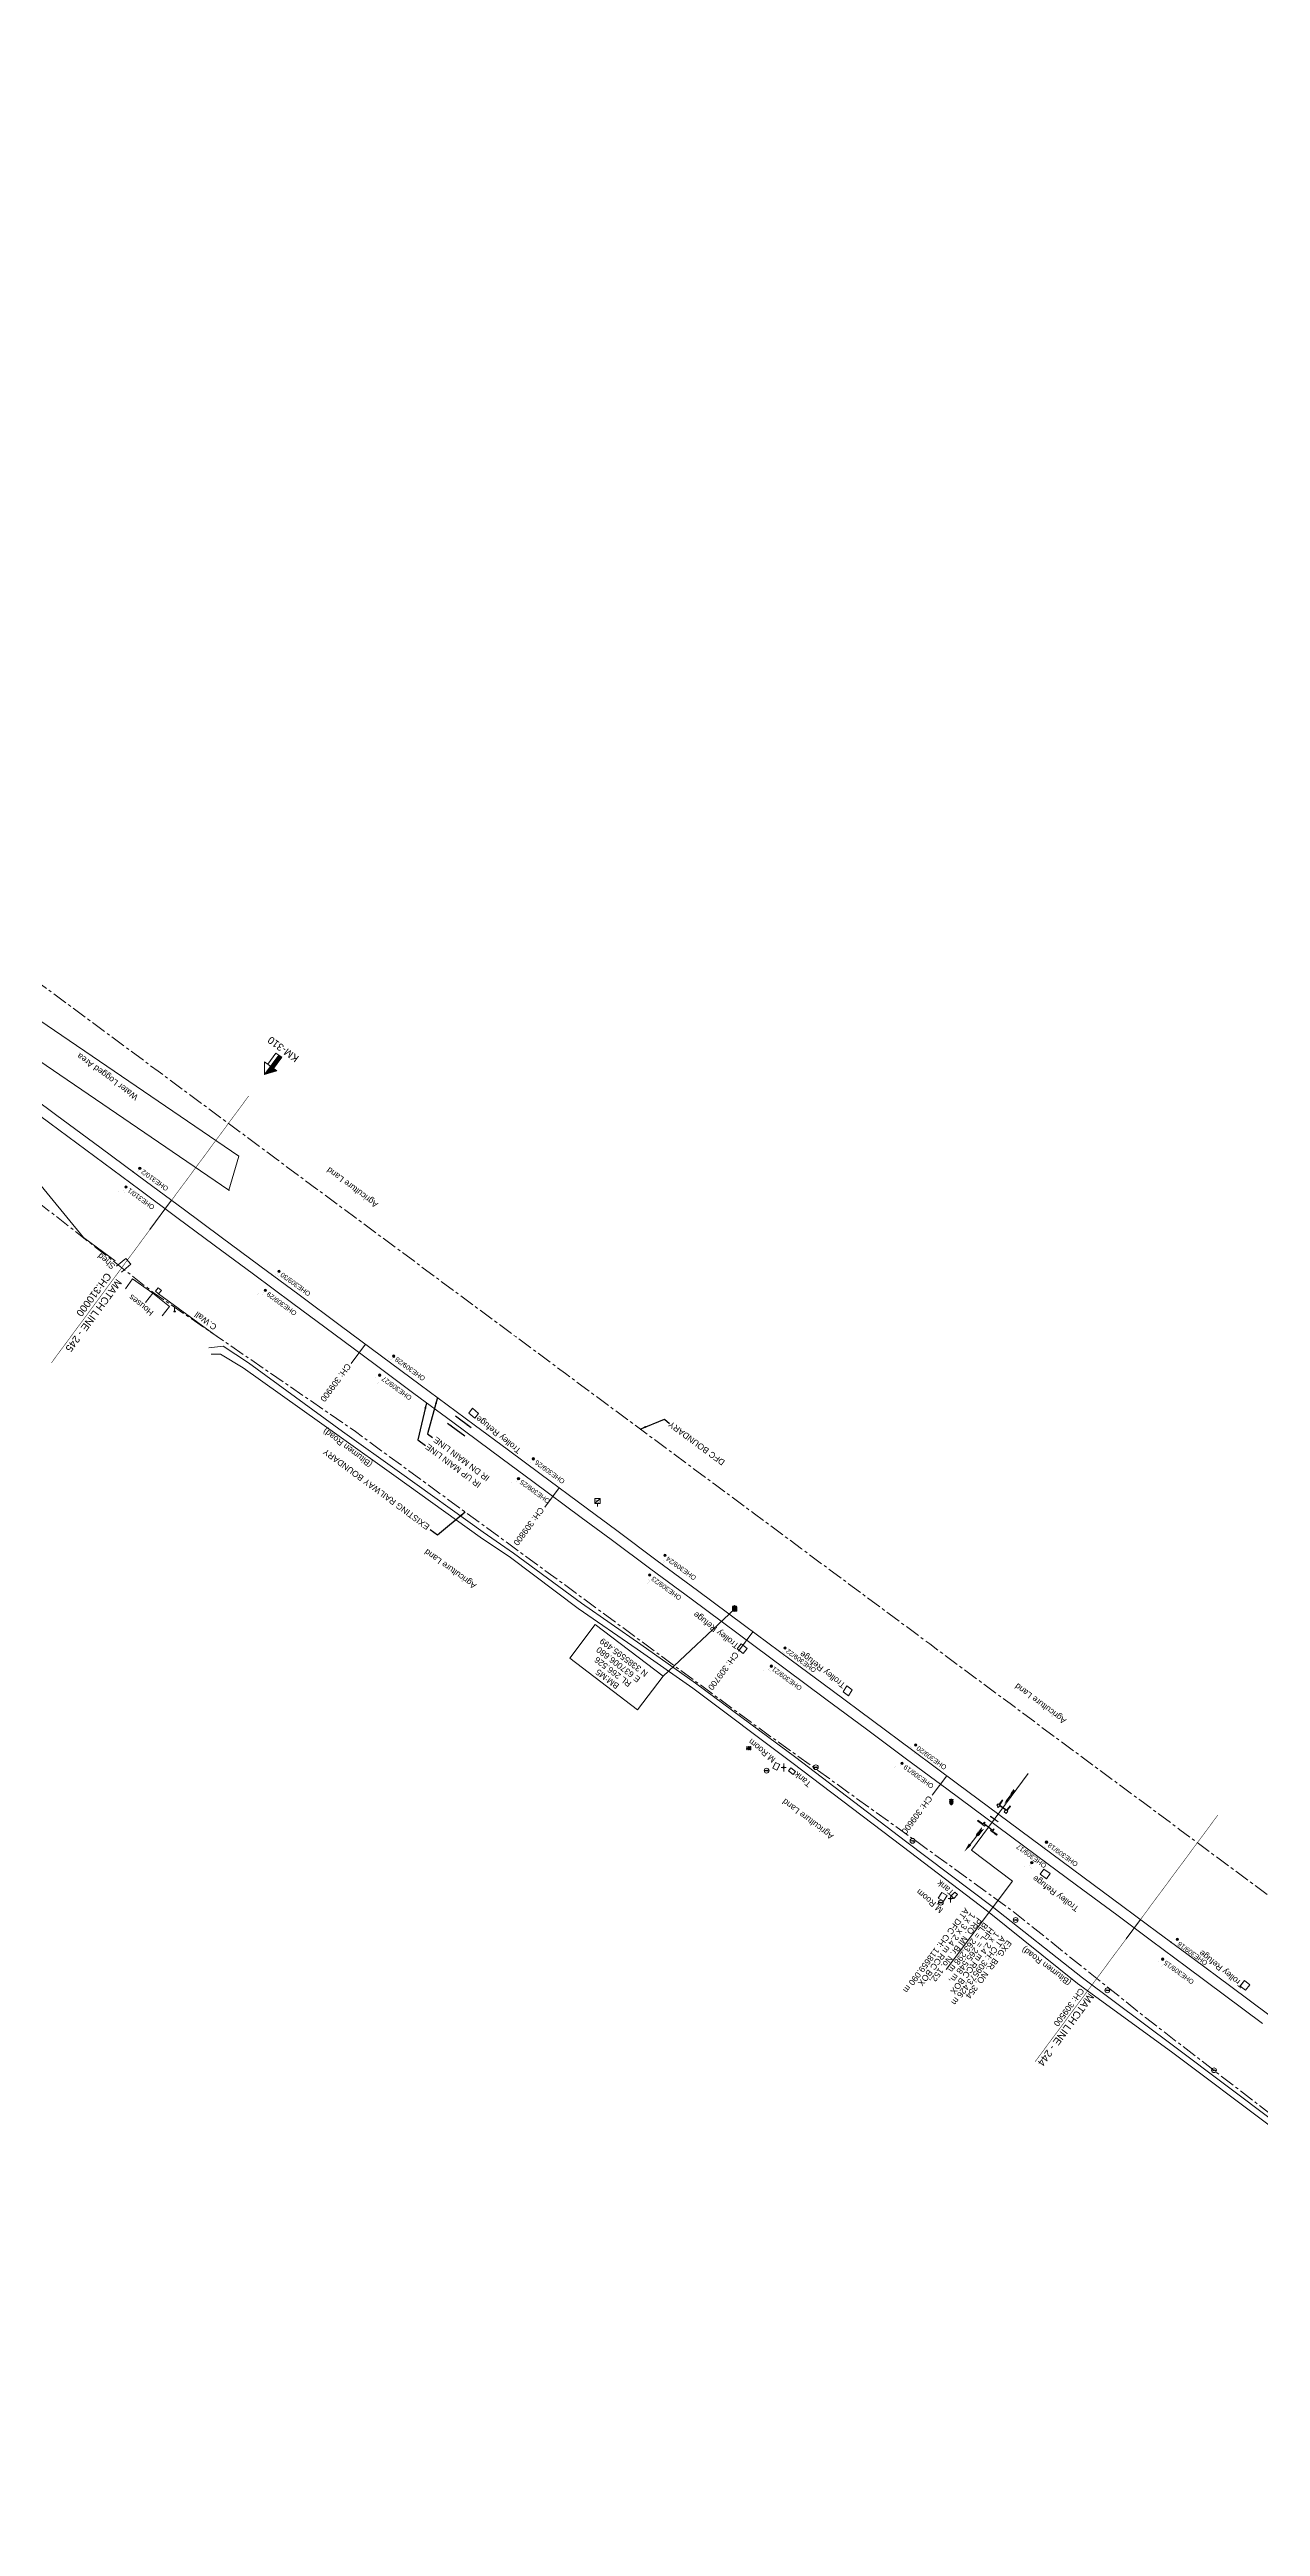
# Model space of a CAD drawing. Header units: metres. Extents: x 628572 to 650094, y 3375792 to 3391117.
# Drawn here: x 636723 to 637224, y 3385215 to 3386242 of the extents above; entities that cross this region are included whole.
import ezdxf
from ezdxf.enums import TextEntityAlignment as Align

# ---------------------------------------------------------------- set-up
doc = ezdxf.new("R2010")
doc.units = ezdxf.units.M
doc.header["$MEASUREMENT"] = 0
doc.linetypes.add('CENTER', pattern=[2, 1.25, -0.25, 0.25, -0.25])
doc.linetypes.add('PHANTOM2', pattern=[1.25, 0.625, -0.125, 0.125, -0.125, 0.125, -0.125])
for name, color, linetype, lineweight in [('Bench_Mark', 7, 'Continuous', 0), ('Bore', 8, 'Continuous', 0), ('BRIDGE DETAILS PLAN', 7, 'Continuous', 0), ('Compound Wall', 251, 'Continuous', 0), ('CULVERT', 7, 'Continuous', 0), ('DFCC BOUNDARY', 6, 'CENTER', 0), ('Electric Pole', 251, 'Continuous', 0), ('Existing Chainage', 7, 'Continuous', 0), ('Existing IR Track', 143, 'Continuous', 0), ('Existing Railway Boundary', 7, 'CENTER', 0), ('flow direction', 7, 'Continuous', 0), ('KM STONE', 7, 'Continuous', 0), ('Lamp_Post', 7, 'Continuous', 0), ('MATCH LINE', 7, 'Continuous', 0), ('OHE MAST', 8, 'Continuous', 0), ('Residential Building Pucca', 251, 'Continuous', 0), ('Retaining Wall', 251, 'Continuous', 0), ('River Text', 5, 'Continuous', 0), ('Shed', 251, 'Continuous', 0), ('Side Details', 251, 'Continuous', 0), ('Sign Board', 251, 'Continuous', 0), ('Subroad Edge', 34, 'Continuous', 0), ('Tank', 7, 'Continuous', 0), ('Text', 251, 'Continuous', 0), ('TOPOSTYLEREMARK', 251, 'Continuous', 0), ('Transformer', 251, 'Continuous', 0), ('Trolley Stand', 251, 'Continuous', 0), ('Water Logged Area', 5, 'Continuous', 0), ('Wing Wall', 7, 'Continuous', 0), ('WL', 7, 'Continuous', 0)]:
    doc.layers.add(name, color=color, linetype=linetype, lineweight=lineweight)
doc.styles.add('CUT-FILL', font='cut-fill.shx', dxfattribs={"height": 2})
doc.styles.get("Standard").update_dxf_attribs({"font": 'arial.ttf'})
doc.styles.add('Style-Arial', font='arial.ttf')
doc.styles.add('Text', font='arial.ttf', dxfattribs={"height": 2})
doc.dimstyles.new('ISO-25', dxfattribs={"dimtxt": 2.5, "dimasz": 2.5, "dimexe": 1.25, "dimexo": 0.625, "dimtad": 1, "dimtxsty": 'Standard', "dimcen": 2.5, "dimadec": 0, "dimazin": 0, "dimtfac": 1, "dimtmove": 0, "dimatfit": 3, "dimfxl": 1, "dimarcsym": 0})

# ---------------------------------------------------------------- blocks, each defined once
blk = doc.blocks.new('BORE')
at = {"ltscale": 0.5}
for q in [(-1, 0), (0, 1.6), (1, 0), (0, -1.6)]:
    blk.add_line((0, 0), q, dxfattribs=at)
blk.add_circle((0, 0), 0.328, dxfattribs=at)
blk = doc.blocks.new('EP')
blk.add_hatch(color=8).paths.add_polyline_path([(0.3, -0.2), (0.3, 0), (-0.3, -0.2), (-0.3, 0.1), (-0.9, 0), (-0.2, 0.2), (-0.2, -0.1), (0.4, 0.2), (0.4, -0.1), (0.9, 0)])
at = {"color": 8}
for p, q in [((-0.9, 0), (-0.2, 0.2)), ((-0.3, 0.1), (-0.9, 0)), ((-0.3, -0.2), (-0.3, 0.1)), ((0.3, 0), (-0.3, -0.2)), ((-0.2, -0.1), (0.4, 0.2)), ((-0.2, 0.2), (-0.2, -0.1)), ((0.3, -0.2), (0.3, 0)), ((0.4, 0.2), (0.4, -0.1)), ((0.9, 0), (0.3, -0.2)), ((0.4, -0.1), (0.9, 0))]:
    blk.add_line(p, q, dxfattribs=at)
blk.add_circle((0, 0), 1, dxfattribs=at)
blk = doc.blocks.new('LP')
at = {"flags": 128}
for points in [[(0, 0), (0, 1.5)], [(0.3, 1.3), (0.4, 1.3)]]:
    blk.add_lwpolyline(points, dxfattribs=at)
for centre, radius, start, end in [((0.1, 1), 0.519, 57.6425, 97.3165), ((0.3, 1.3), 0.094, 11.7012, 168.0476)]:
    blk.add_arc(centre, radius, start, end)
at = {"extrusion": (0, 0, -1)}
blk.add_ellipse((0, 0), major_axis=(0.308, 0), ratio=0.400495, dxfattribs=at)
blk.add_ellipse((0.3, 1.4), major_axis=(0.0017, 0.0438), ratio=0.461056, start_param=1.74022, end_param=4.575836)
blk = doc.blocks.new('SIG')
for color, points in [(1, [(-0.2, 0.4, 0.180295), (0, 0.3, -0.00255), (0, 0.3, -0.00255), (0, 0.3, 0.180295), (0.2, 0.4, -0.002654), (0.2, 0.4, 0.184495), (0.3, 0.7, 1.000001), (-0.3, 0.7, 0.184495), (-0.2, 0.4, -0.002654)]), (2, [(0.2, -0.2, -0.002654), (0.2, -0.2, 0.184495), (0.3, 0, 1.000001), (-0.3, 0, 0.184495), (-0.2, -0.2, -0.002654), (-0.2, -0.2, 0.180295), (0, -0.3, -0.00255), (0, -0.3, -0.00255), (0, -0.3, 0.180295)]), (3, [(0.2, -0.9, -0.002654), (0.2, -0.9, 0.184495), (0.3, -0.6, 1.000001), (-0.3, -0.6, 0.184495), (-0.2, -0.9, -0.002654), (-0.2, -0.9, 0.395599)])]:
    blk.add_hatch(color=color).paths.add_polyline_path(points)
for p, q in [((-0.3, 1), (-0.3, -0.9)), ((0.3, -0.9), (0.3, 1))]:
    blk.add_line(p, q)
at = {"flags": 128}
for points in [[(-0.3, 1), (-0.8, 1, 0.198758), (-0.4, 0.4, 0.003814), (-0.3, 0.4)], [(-0.3, 0.3), (-0.8, 0.3, 0.198758), (-0.4, -0.2, 0.003727), (-0.3, -0.3)], [(0.3, 1), (0.8, 1, -0.198758), (0.4, 0.4, -0.003814), (0.3, 0.4)], [(0.3, 0.3), (0.8, 0.3, -0.198758), (0.4, -0.2, -0.003727), (0.3, -0.3)], [(-0.3, -0.3), (-0.8, -0.3, 0.198758), (-0.4, -0.9, 0.003639), (-0.3, -0.9)], [(0.3, -0.3), (0.8, -0.3, -0.198758), (0.4, -0.9, -0.003639), (0.3, -0.9)]]:
    blk.add_lwpolyline(points, format="xyb", dxfattribs=at)
for centre, radius, start, end in [((0, 0.9), 0.324, 12.4049, 167.5951), ((0, 0.8), 0.357, 27.7578, 152.2422), ((0, -0.9), 0.324, 181.4572, 358.5428)]:
    blk.add_arc(centre, radius, start, end)
blk = doc.blocks.new('TRF')
blk.add_hatch(color=256).paths.add_polyline_path([(-0.2, -0.4), (0, 0), (-1, -0.3), (0.4, 0.4), (0.2, 0), (1, 0.1)])
for p, q in [((-0.7, 0.7), (-0.7, -0.7)), ((-0.5, 0.7), (-0.7, 0.7)), ((-0.5, -0.7), (-0.5, 0.7)), ((0, 0.7), (0, -0.7)), ((0.2, 0.7), (0, 0.7)), ((0.2, -0.7), (0.2, 0.7)), ((0.7, 0.7), (0.7, -0.7)), ((0.9, 0.7), (0.7, 0.7)), ((0.9, -0.7), (0.9, 0.7)), ((-0.7, -0.7), (-0.5, -0.7)), ((0, -0.7), (0.2, -0.7)), ((0.7, -0.7), (0.9, -0.7))]:
    blk.add_line(p, q)
at = {"flags": 128}
blk.add_lwpolyline([(0.2, 0), (0.4, 0.4), (-1, -0.3), (0, 0), (-0.2, -0.4), (1, 0.1), (0.2, 0)], close=True, dxfattribs=at)
blk = doc.blocks.new('WL')
at = {"layer": 'WL'}
for p, q in [((1.1, 3.4), (-1.1, 3.4)), ((-1.1, 3.4), (-1.1, 1.3)), ((-1.1, 1.3), (1.1, 1.3)), ((0, 1.3), (0, 0)), ((1.1, 1.3), (1.1, 3.4))]:
    blk.add_line(p, q, dxfattribs=at)
at = {"layer": 'WL', "flags": 128}
blk.add_lwpolyline([(-1.1, 1.3), (1.1, 3.4)], dxfattribs=at)
at = {"layer": 'WL', "char_height": 0.739, "attachment_point": 7, "rotation": 180, "line_spacing_factor": 0.6, "style": 'CUT-FILL'}
for s, insert in [('W', (0, 2.9)), ('L', (0.5, 1.9))]:
    blk.add_mtext(s, dxfattribs=dict(at, insert=insert))
blk = doc.blocks.new('River A')
at = {"layer": 'River Text'}
for p, q in [((0, 0), (-3.6, 7.5, -1499.5)), ((0.1, 6), (-3.5, 13.6, -1499.5)), ((0.1, 3.3), (-3.5, 10.8, -1499.5)), ((0.2, 9.9), (-3.4, 17.4, -1499.5)), ((0.3, 12.9), (-3.3, 20.5, -1499.5)), ((0.4, 16.4), (-3.2, 24, -1499.5)), ((0.5, 20.3), (-3.1, 27.8, -1499.5)), ((0.5, 22.3), (0, 0)), ((0, 0), (4, 7.4, -1499.5)), ((0.1, 6), (4.1, 13.4, -1499.5)), ((0.1, 3.3), (4.1, 10.7, -1499.5)), ((0.2, 9.9), (4.2, 17.2, -1499.5)), ((0.3, 12.9), (4.3, 20.3, -1499.5)), ((0.4, 16.4), (4.4, 23.8, -1499.5)), ((0.5, 20.3), (4.5, 27.7, -1499.5))]:
    blk.add_line(p, q, dxfattribs=at)
at = {"layer": 'River Text', "flags": 128}
blk.add_lwpolyline([(-0.7, -27.7), (0.5, 22.3)], dxfattribs=at)
at = {"layer": 'River Text', "extrusion": (0, 0, -1)}
blk.add_solid([(-3.5, -27.8), (1.3, -52.7), (4.8, -27.6)], dxfattribs=at)
blk = doc.blocks.new('BM')
blk.add_hatch(color=256).paths.add_polyline_path([(-0.9, -0.9), (-0.9, 0.9), (0.9, 0.9), (0.9, -0.9)])
for p, q in [((0.9, 0.9), (-0.9, 0.9)), ((-0.9, 0.9), (-0.9, -0.9)), ((0.9, -0.9), (0.9, 0.9)), ((-0.9, -0.9), (0.9, -0.9))]:
    blk.add_line(p, q)
blk = doc.blocks.new('OHE MAST')
h = blk.add_hatch(color=256)
edge = h.paths.add_edge_path()
edge.add_arc((0, 0), 0.514, 0, 360)
at = {"const_width": 0.01, "flags": 128}
for points in [[(1.5, 3.5), (1.5, 2), (-1.5, 2), (-1.5, 3.5)], [(0, 2), (0, 0)]]:
    blk.add_lwpolyline(points, dxfattribs=at)
blk.add_circle((0, 0), 0.514)
blk = doc.blocks.new('KM POST PLAN')
h = blk.add_hatch(color=256)
h.paths.add_polyline_path([(-6.3, -8.5), (0, 0), (0, -8.5), (-3, -8.5)], flags=16)
h.paths.add_polyline_path([(-3, -20), (-3, -8.5), (0, -8.5), (0, -20)], flags=16)
at = {"flags": 128}
for points in [[(0, 0), (-6.3, -8.5), (6.3, -8.5)], [(0, 0), (0, -20)], [(0, 0), (6.3, -8.5)], [(3, -8.5), (3, -20), (-3, -20), (-3, -8.5)]]:
    blk.add_lwpolyline(points, dxfattribs=at)

msp = doc.modelspace()

# ---------------------------------------------------------------- linework, layer by layer
at = {"layer": 'BRIDGE DETAILS PLAN', "flags": 128}
msp.add_lwpolyline([(637094.3181, 3385446.0906), (637121.8017, 3385482.656), (637104.7087, 3385495.6301), (637128.2653, 3385527.3657)], dxfattribs=at)
at = {"layer": 'Compound Wall', "flags": 128}
for points in [[(636736.8443, 3385749.4072), (636688.2905, 3385808.3536)], [(636736.8443, 3385749.4072), (636749.8965, 3385739.7247)], [(636792.365, 3385708.2322), (636767.9297, 3385726.0698)]]:
    msp.add_lwpolyline(points, dxfattribs=at)
at = {"layer": 'CULVERT', "flags": 128}
for points in [[(637110.1614, 3385506.2936), (637110.2147, 3385506.4045), (637113.305, 3385504.0301), (637113.2494, 3385503.9144), (637110.1614, 3385506.2936)], [(637115.7336, 3385507.2433), (637115.7358, 3385507.3183), (637112.6344, 3385509.6276), (637112.6322, 3385509.5521), (637115.7336, 3385507.2433)], [(637116.5406, 3385513.9888), (637118.8797, 3385512.2462), (637118.957, 3385512.396), (637116.6178, 3385514.1386), (637116.5406, 3385513.9888)]]:
    msp.add_lwpolyline(points, close=True, dxfattribs=at)
at = {"layer": 'DFCC BOUNDARY', "ltscale": 5, "flags": 128}
msp.add_lwpolyline([(638800.4356, 3384308.0183), (638800.0709, 3384308.2903), (638782.9098, 3384321.0311), (638765.4346, 3384334.0645), (638746.7681, 3384347.8893), (638731.6626, 3384359.1392), (638714.8066, 3384371.6463), (638702.9844, 3384380.333), (638686.8607, 3384392.3553), (638671.2432, 3384403.9352), (638654.9377, 3384416.0699), (638633.31, 3384432.0831), (638616.9435, 3384444.2364), (638598.9144, 3384457.6713), (638582.2593, 3384470.0107), (638567.7486, 3384480.8537), (638550.9406, 3384493.3327), (638542.8429, 3384499.3068), (638525.605, 3384512.1591), (638512.7428, 3384521.713), (638504.2228, 3384528.0973), (638522.1163, 3384552.1771), (638518.1846, 3384555.1232), (638514.2321, 3384558.034), (638502.8078, 3384566.537), (638489.0841, 3384576.7696), (638484.2493, 3384580.3202), (638469.0821, 3384591.6224), (638453.673, 3384603.0822), (638442.7887, 3384611.1681), (638436.9671, 3384615.5207), (638433.1239, 3384618.3643), (638422.6768, 3384626.15), (638421.7616, 3384626.841), (638416.9885, 3384630.396), (638413.1012, 3384633.2849), (638408.3574, 3384636.8252), (638390.9872, 3384649.7597), (638375.2051, 3384661.4992), (638359.3145, 3384673.3195), (638342.4009, 3384685.9192), (638325.1097, 3384698.8001), (638312.4131, 3384708.2627), (638299.5727, 3384717.8325), (638283.421, 3384729.8812), (638267.2814, 3384741.9209), (638251.6382, 3384753.5751), (638235.9993, 3384765.2261), (638224.0076, 3384774.1592), (638212.0144, 3384783.0934), (638207.7475, 3384786.2668), (638203.5953, 3384789.3812), (638201.3188, 3384791.0703), (638183.4175, 3384766.9966), (638170.7093, 3384776.4258), (638155.9545, 3384787.3756), (638141.3247, 3384798.3001), (638126.6118, 3384809.2868), (638111.8422, 3384820.247), (638097.0315, 3384831.2376), (638082.1528, 3384842.145), (638067.464, 3384852.9132), (638051.7008, 3384864.6071), (638035.8973, 3384876.3309), (638021.4774, 3384887.0878), (638006.9332, 3384897.9374), (637991.016, 3384909.7218), (637975.1911, 3384921.438), (637959.0599, 3384933.4393), (637942.934, 3384945.4368), (637927.2777, 3384957.0663), (637896.6047, 3384979.8664), (637881.4445, 3384991.1435), (637866.0852, 3385002.5538), (637850.6639, 3385014.01), (637835.2895, 3385025.4333), (637819.8923, 3385036.8737), (637804.6903, 3385048.163), (637789.5352, 3385059.4175), (637773.3954, 3385071.4282), (637757.1659, 3385083.5056), (637741.3046, 3385095.2664), (637725.4311, 3385107.0364), (637708.0351, 3385119.9738), (637693.5501, 3385130.7463), (637676.8901, 3385143.1092), (637663.2517, 3385153.2332), (637647.9996, 3385164.5636), (637617.174, 3385187.4675), (637616.877, 3385187.6879), (637600.9579, 3385199.5024), (637585.8584, 3385210.7298), (637570.6517, 3385222.0369), (637537.9694, 3385246.2774), (637522.2745, 3385257.9344), (637506.6669, 3385269.5267), (637479.5547, 3385289.98), (637466.4628, 3385299.5728), (637446.4408, 3385314.3812), (637438.6568, 3385320.3072), (637421.6722, 3385332.9187), (637405.0042, 3385345.2944), (637391.3085, 3385355.4492), (637377.8187, 3385365.4512), (637362.1473, 3385377.0924), (637346.5681, 3385388.6652), (637330.1083, 3385400.8842), (637313.6382, 3385413.1108), (637298.0148, 3385424.704), (637282.3872, 3385436.3004), (637266.9825, 3385447.7133), (637251.5791, 3385459.1253), (637235.8659, 3385470.8031), (637220.0563, 3385482.5526), (637205.6315, 3385493.266), (637191.1464, 3385504.0243), (637174.5115, 3385516.3649), (637157.9133, 3385528.6782), (637120.7262, 3385556.2716), (637104.0968, 3385568.6199), (637087.4257, 3385580.9991), (637070.6661, 3385593.4508), (637053.8324, 3385605.9673), (637034.2942, 3385620.4796), (637014.7653, 3385634.9851), (636998.1564, 3385647.3079), (636981.6015, 3385659.5906), (636969.1935, 3385668.7954), (636949.2535, 3385683.5931), (636936.4575, 3385693.0907), (636916.0981, 3385708.2022), (636899.9485, 3385720.1875), (636883.8755, 3385732.116), (636866.7664, 3385744.807), (636849.7275, 3385757.446), (636833.4569, 3385769.5225), (636817.1829, 3385781.6015), (636801.7437, 3385793.0709), (636786.3029, 3385804.5415), (636767.6725, 3385818.3509), (636749.0781, 3385832.1337), (636730.7948, 3385845.6945), (636712.5357, 3385859.2373), (636690.971, 3385875.2246), (636669.5582, 3385891.0993), (636647.3051, 3385907.5924), (636636.2611, 3385915.7926), (636652.5971, 3385937.795)], dxfattribs=at)
at = {"layer": 'Existing Chainage', "color": 7, "linetype": 'Continuous', "lineweight": 13, "flags": 128}
for points in [[(636764.3417, 3385752.7877), (636773.2787, 3385764.8347)], [(636847.6573, 3385697.2454), (636853.6108, 3385705.2801)], [(636927.9468, 3385637.6211), (636933.8944, 3385645.6602)], [(637008.2331, 3385578.0335), (637014.1944, 3385586.0624)], [(637088.5, 3385518.4027), (637094.4669, 3385526.4274)], [(637168.8104, 3385458.7921), (637174.7645, 3385466.8263)]]:
    msp.add_lwpolyline(points, dxfattribs=at)
at = {"layer": 'Existing IR Track', "flags": 128}
for points in [[(637227.9889, 3385427.3458), (637212.2498, 3385439.0281), (637196.616, 3385450.6321), (637182.0068, 3385461.459), (637167.4171, 3385472.2715), (637150.9028, 3385484.5375), (637099.0114, 3385523.0483), (637080.4861, 3385536.823), (637063.7677, 3385549.2541), (637047.0487, 3385561.6633), (637030.0537, 3385574.287), (637010.6717, 3385588.678), (636991.1703, 3385603.1576), (636974.5641, 3385615.507), (636957.7891, 3385627.9819), (636945.6034, 3385636.9974), (636925.8783, 3385651.5908), (636912.8436, 3385661.2758), (636898.6631, 3385671.8122), (636876.3534, 3385688.3922), (636860.3025, 3385700.3217), (636843.1797, 3385713.0092), (636826.1152, 3385725.6534), (636809.8472, 3385737.7141), (636793.8048, 3385749.6074), (636778.1054, 3385761.2541), (636762.9571, 3385772.4917), (636744.0513, 3385786.4816), (636725.1985, 3385800.4324), (636707.1636, 3385813.8301)], [(637225.3597, 3385423.7906), (637209.6202, 3385435.4879), (637193.8106, 3385447.2373), (637179.3965, 3385457.9429), (637164.9114, 3385468.7011), (637148.2962, 3385481.0271), (637131.698, 3385493.3404), (637094.5071, 3385520.9367), (637077.8654, 3385533.294), (637061.1943, 3385545.6733), (637044.4255, 3385558.1319), (637027.5787, 3385570.6581), (637008.058, 3385585.1574), (636988.5291, 3385599.6629), (636971.939, 3385611.9716), (636955.3841, 3385624.2544), (636942.9783, 3385633.4576), (636923.0322, 3385648.2598), (636910.2334, 3385657.7595), (636889.874, 3385672.871), (636873.7265, 3385684.8547), (636857.6535, 3385696.7832), (636840.5529, 3385709.4679), (636823.5139, 3385722.1069), (636807.2329, 3385734.1912), (636790.9589, 3385746.2702), (636775.5051, 3385757.7504), (636760.0829, 3385769.2071), (636741.4712, 3385783.0027), (636722.8768, 3385796.7855), (636704.5828, 3385810.3542)]]:
    msp.add_lwpolyline(points, dxfattribs=at)
at = {"layer": 'Existing Railway Boundary', "ltscale": 5, "flags": 128}
msp.add_lwpolyline([(631983.38, 3389039.032), (631997.7807, 3389029.4226), (631998.0481, 3389028.4172), (632017.689, 3389013.381), (632054.7643, 3388986.9088), (632106.6339, 3388955.856), (632154.9467, 3388925.0992), (632230.8669, 3388875.9972), (632261.2753, 3388857.0709), (632290.5359, 3388840.2738), (632385.6616, 3388776.6365), (632400.5735, 3388766.5357), (632397.5375, 3388762.1235), (632395.5364, 3388759.1088), (632389.2973, 3388750.367), (632386.7075, 3388746.9674), (632380.0799, 3388739.4039), (632361.8258, 3388715.063), (632365.1364, 3388712.5802), (632373.8273, 3388706.8724), (632388.4278, 3388697.2834), (632403.5607, 3388687.3436), (632418.7904, 3388677.3402), (632434.5002, 3388667.0345), (632450.2517, 3388656.7014), (632466.7864, 3388645.8571), (632483.3195, 3388635.0137), (632501.7611, 3388622.9148), (632520.2525, 3388610.7831), (632536.8197, 3388599.9238), (632553.3588, 3388589.0829), (632565.8495, 3388580.885), (632578.4671, 3388572.604), (632596.9196, 3388560.5289), (632615.4939, 3388548.3741), (632635.6038, 3388535.295), (632652.8405, 3388523.9973), (632669.9946, 3388512.743), (632686.4084, 3388501.9869), (632696.8068, 3388495.1588), (632732.8678, 3388550.0585), (632815.552, 3388494.313), (632865.8266, 3388462.6693), (632954.7858, 3388408.1832), (633025.1519, 3388369.9037), (633056.7277, 3388353.8904), (633065.1399, 3388349.0145), (633088.5914, 3388328.9973), (633152.5885, 3388273.22), (633202.5468, 3388242.3953), (633264.4413, 3388204.6969), (633318.529, 3388171.7998), (633353.1394, 3388148.7029), (633406.9301, 3388112.3266), (633420.502, 3388103.4378), (633436.8123, 3388092.7008), (633466.2362, 3388073.356), (633479.8402, 3388064.4269), (633497.3225, 3388052.9837), (633514.7073, 3388041.6043), (633531.7969, 3388030.3277), (633546.129, 3388020.9518), (633562.4852, 3388010.2117), (633576.5949, 3388000.9466), (633594.4174, 3387989.2137), (633606.8568, 3387981.0241), (633607.7091, 3387982.3188), (633610.8424, 3387980.256), (633626.8506, 3387969.7582), (633642.9494, 3387959.201), (633660.1619, 3387947.8844), (633677.4438, 3387936.5221), (633693.0899, 3387926.2037), (633708.7685, 3387915.8637), (633726.0343, 3387904.4973), (633743.3468, 3387893.1002), (633758.2779, 3387883.3197), (633773.1647, 3387873.5681), (633789.2894, 3387862.9617), (633805.4356, 3387852.3412), (633820.4764, 3387842.4668), (633835.4704, 3387832.6232), (633852.0416, 3387821.7432), (633886.4734, 3387799.1411), (633904.4207, 3387787.3621), (633919.3393, 3387777.5707), (633934.3023, 3387767.7502), (633949.6629, 3387757.6969), (633964.9235, 3387747.7091), (633980.0551, 3387737.7098), (633995.2041, 3387727.6988), (634012.3387, 3387716.4289), (634029.3333, 3387705.2512), (634045.5362, 3387694.5849), (634061.6293, 3387683.9862), (634078.9907, 3387672.5929), (634096.3149, 3387661.224), (634113.1506, 3387650.1721), (634130.0059, 3387639.1072), (634145.8823, 3387628.6414), (634161.8963, 3387618.085), (634177.8703, 3387607.6107), (634193.7633, 3387597.1895), (634209.9993, 3387586.506), (634226.097, 3387575.9134), (634243.1652, 3387564.6955), (634260.1615, 3387553.5249), (634275.6177, 3387543.3646), (634291.1318, 3387533.1662), (634296.8083, 3387529.4449), (634291.9143, 3387522.0113), (634301.9583, 3387515.4268), (634317.7028, 3387505.1053), (634344.1271, 3387487.7818), (634370.6963, 3387470.3636), (634386.1901, 3387460.3813), (634401.9429, 3387450.229), (634426.4972, 3387434.0857), (634451.3792, 3387417.727), (634475.9114, 3387401.5928), (634500.3759, 3387385.5031), (634523.6732, 3387370.1555), (634547.0997, 3387354.7227), (634564.8006, 3387343.068), (634582.571, 3387331.3674), (634601.3879, 3387318.9723), (634620.2858, 3387306.5238), (634639.3106, 3387294.0156), (634658.1243, 3387281.6461), (634679.4814, 3387267.2836), (634702.026, 3387254.0413), (634712.9167, 3387246.4104), (634726.0042, 3387238.4627), (634737.8854, 3387230.0656), (634750.9438, 3387221.7267), (634764.9008, 3387212.4131), (634775.612, 3387204.6159), (634789.3703, 3387195.959), (634801.4607, 3387188.869), (634814.7172, 3387180.8194), (634815.4987, 3387180.2694), (634827.9598, 3387171.3498), (634840.5994, 3387164.128), (634854.2176, 3387155.5292), (634871.8787, 3387143.9515), (634877.6173, 3387139.7695), (634887.5373, 3387132.4757), (634902.4262, 3387121.5277), (634921.3448, 3387107.4791), (634940.6674, 3387093.1306), (634962.2421, 3387077.0753), (634984.1126, 3387060.8), (635000.5185, 3387048.6195), (635017.0238, 3387036.3652), (635035.7455, 3387022.426), (635054.4369, 3387008.5092), (635082.1937, 3386987.9155), (635109.8573, 3386967.3911), (635134.2436, 3386949.2611), (635158.5309, 3386931.2047), (635180.7563, 3386914.7058), (635202.7867, 3386898.3516), (635206.1213, 3386895.8016), (635211.1242, 3386892.0437), (635230.1367, 3386877.9281), (635249.207, 3386863.7701), (635270.9723, 3386847.61), (635292.819, 3386831.3895), (635313.1117, 3386816.3456), (635333.3618, 3386801.3334), (635352.372, 3386787.2182), (635371.5331, 3386772.9909), (635390.4616, 3386758.9197), (635409.8226, 3386744.527), (635427.2062, 3386731.6093), (635445.0434, 3386718.3546), (635461.6171, 3386706.0794), (635478.4695, 3386693.5976), (635493.4196, 3386682.4884), (635508.6023, 3386671.2062), (635518.0063, 3386664.2196), (635527.5618, 3386657.1206), (635543.461, 3386645.2907), (635559.7145, 3386633.1978), (635591.676, 3386610.2688), (635606.0755, 3386599.5015), (635620.6466, 3386588.6057), (635636.5434, 3386576.7606), (635652.3995, 3386564.9458), (635668.2493, 3386553.1365), (635683.9787, 3386541.4169), (635700.2614, 3386528.9886), (635716.7419, 3386516.4094), (635732.9183, 3386504.3569), (635749.0007, 3386492.3748), (635764.9276, 3386480.5277), (635780.91, 3386468.6394), (635796.8963, 3386456.7694), (635812.8908, 3386444.8934), (635829.3631, 3386432.6938), (635845.7912, 3386420.527), (635861.6814, 3386408.7334), (635877.6317, 3386396.8953), (635893.2055, 3386385.3425), (635908.8769, 3386373.7174), (635925.058, 3386361.6972), (635941.2668, 3386349.6564), (635956.6865, 3386338.1889), (635972.0823, 3386326.7391), (635987.7899, 3386315.0493), (636003.5308, 3386303.3347), (636019.0977, 3386291.765), (636034.6476, 3386280.2079), (636050.7681, 3386268.2256), (636066.8961, 3386256.2378), (636083.1084, 3386244.1987), (636099.3561, 3386232.1333), (636114.134, 3386221.1471), (636147.8198, 3386196.1265), (636166.7058, 3386182.1085), (636182.4635, 3386170.4111), (636198.2037, 3386158.7268), (636214.3364, 3386146.7471), (636230.3919, 3386134.8247), (636230.9614, 3386134.4025), (636228.154, 3386130.995), (636300.9317, 3386076.4069), (636382.1931, 3386014.4435), (636463.0816, 3385952.0584), (636544.2755, 3385889.3268), (636568.8921, 3385871.1182), (636613.4471, 3385839.7025), (636628.0709, 3385853.6506), (636650.5128, 3385835.4717), (636693.9069, 3385800.1065), (636686.7095, 3385790.4003), (636696.0629, 3385782.3378), (636710.473, 3385769.9165), (636766.0138, 3385726.4206), (636849.4668, 3385668.9836), (636931.64, 3385608.8479), (637013.8419, 3385548.1951), (637096.6082, 3385488.6336), (637121.9489, 3385470.2058), (637176.9181, 3385426.1737), (637258.1753, 3385363.4078), (637340.1494, 3385301.7514), (637422.2947, 3385241.0852), (637447.0788, 3385223.2045), (637528.2227, 3385160.8768), (637610.9552, 3385100.7612), (637694.8717, 3385041.953), (637753.3499, 3385002.2846), (637771.5944, 3384989.982), (637771.5944, 3384979.4924), (637852.0915, 3384922.0343), (637935.0162, 3384862.0714), (637993.4351, 3384821.4573), (638019.0158, 3384803.2052), (638102.4107, 3384745.0584), (638178.9785, 3384688.3398), (638237.6603, 3384636.8079), (638344.701, 3384557.2221), (638427.4112, 3384496.8586), (638508.4228, 3384435.5926), (638565.3238, 3384391.9743), (638589.782, 3384373.2765), (638631.8324, 3384337.8543), (638619.2503, 3384320.7689), (638700.6253, 3384258.2275), (638758.2306, 3384210.1286), (638748.4263, 3384194.4881), (638832.9819, 3384135.241), (638898.2751, 3384089.8354), (638910.685, 3384104.7359), (638994.0238, 3384045.8483), (639077.2216, 3383986.384), (639102.1383, 3383968.0886), (639159.8745, 3383926.5901), (639184.8741, 3383908.5552), (639242.6613, 3383867.4991), (639268.1519, 3383849.1332), (639327.9549, 3383811.5106), (639354.2186, 3383795.0507), (639414.5653, 3383756.9689), (639440.0428, 3383739.3736), (639498.3493, 3383699.1058), (639523.8465, 3383681.6785), (639574.9736, 3383646.7331), (639583.1624, 3383652.0276), (639689.1575, 3383571.5368), (639770.3529, 3383510.1038), (639826.8338, 3383467.0843), (639851.6063, 3383448.3401), (639907.8381, 3383405.1303), (639928.7552, 3383389.2727), (639932.4136, 3383385.8226), (639987.4639, 3383341.8457), (640012.7135, 3383323.0928), (640093.1273, 3383262.0565), (640171.8725, 3383196.1592), (640228.3322, 3383153.381), (640311.5957, 3383095.2106), (640394.8641, 3383036.2274), (640477.4145, 3382977.0386), (640559.1827, 3382915.4685), (640665.4567, 3382835.3045), (640720.6935, 3382789.5682), (640744.1896, 3382769.9043), (640801.5333, 3382727.7921), (640884.497, 3382668.355), (640967.4181, 3382609.4811), (641049.3321, 3382547.9775), (641130.842, 3382487.0083), (641212.6929, 3382426.3203), (641295.2397, 3382366.2732), (641377.1032, 3382305.6407), (641458.6913, 3382244.4694), (641539.788, 3382182.3426), (641622.1383, 3382122.0097), (641702.364, 3382062.6427), (641784.5528, 3382001.6936), (641867.0132, 3381941.5198), (641973.939, 3381862.1361), (642047.1447, 3381806.5386), (642111.3474, 3381756.247), (642135.5451, 3381737.1522), (642191.6481, 3381692.8805), (642216.3665, 3381674.0919), (642297.8377, 3381612.4104), (642380.4062, 3381552.4772), (642463.3246, 3381492.4122), (642545.7114, 3381431.7783), (642627.5896, 3381371.9523), (642710.042, 3381311.7191), (642794.2249, 3381254.3826), (642875.8129, 3381193.2771), (642956.3456, 3381130.3141), (643036.4583, 3381067.3443), (643117.185, 3381004.8095), (643172.4593, 3380960.8682), (643197.158, 3380942.1115), (643255.3116, 3380901.5691), (643282.0179, 3380885.9855), (643340.0019, 3380844.3971), (643414.9945, 3380785.1482), (643451.8986, 3380756.7808), (643532.8037, 3380694.4612), (643535.2972, 3380692.6635), (643551.2784, 3380680.8194), (643567.3357, 3380668.919), (643583.0638, 3380657.2952), (643598.7082, 3380645.7333), (643614.3081, 3380634.1892), (643630.1523, 3380622.4653), (643650.0814, 3380608.0318), (643669.585, 3380593.9065), (643682.7179, 3380584.1884), (643695.5222, 3380574.7117), (643709.3225, 3380564.4893), (643722.9637, 3380554.3847), (643737.887, 3380543.3483), (643752.8235, 3380532.3022), (643768.2592, 3380520.8389), (643783.7331, 3380509.3472), (643799.7855, 3380497.4973), (643815.9413, 3380485.5714), (643832.7782, 3380473.1288), (643849.7289, 3380460.6021), (643866.059, 3380448.5159), (643882.3496, 3380436.4589), (643898.3816, 3380424.7148), (643914.2305, 3380413.1048), (643929.3278, 3380401.9147), (643944.4267, 3380390.7231), (643959.7518, 3380379.1349), (643975.3902, 3380367.3097), (643987.907, 3380358.1055), (644000.1603, 3380349.0958), (644017.4569, 3380336.3184), (644034.4669, 3380323.7528), (644046.4455, 3380314.9727), (644249.4258, 3380165.3983), (644621.007, 3379887.6965), (644676.9944, 3379845.4482), (644702.8645, 3379825.9912), (644738.6024, 3379799.4801), (644742.2817, 3379796.7418), (644771.2557, 3379773.8192), (644804.6479, 3379750.2058), (644834.554, 3379728.6172), (644848.5372, 3379718.5093), (644863.2911, 3379707.9396), (644878.1999, 3379697.2589), (644893.8111, 3379686.127), (644909.381, 3379675.0245), (644918.4816, 3379668.5863), (644935.1691, 3379656.7791), (644907.7997, 3379620.3367), (644936.8456, 3379598.666), (644961.4527, 3379618.4234), (645145.9779, 3379481.4776), (645154.4712, 3379493.1591), (645276.7247, 3379402.534), (645270.2115, 3379393.7381), (645468.3754, 3379252.8811), (645478.6859, 3379267.1096), (645498.5589, 3379252.3702), (645510.5872, 3379243.9988), (645510.5872, 3379243.9988), (645531.3517, 3379228.922), (645544.8911, 3379218.91), (645549.0311, 3379215.8257)], dxfattribs=at)
at = {"layer": 'MATCH LINE', "linetype": 'PHANTOM2', "ltscale": 15, "const_width": 0.2}
for points in [[(636805.2323, 3385808.0551), (636723.4904, 3385697.4912)], [(637206.7679, 3385510.0099), (637131.0819, 3385407.8836)]]:
    msp.add_lwpolyline(points, dxfattribs=at)
at = {"layer": 'Residential Building Pucca', "flags": 128}
for points in [[(636754.2392, 3385728.1648), (636757.0901, 3385732.271), (636765.5549, 3385726.3941), (636762.4487, 3385722.4774)], [(636762.4487, 3385722.4774), (636765.5549, 3385726.3941), (636772.487, 3385720.8966), (636769.3808, 3385716.9799)]]:
    msp.add_lwpolyline(points, dxfattribs=at)
msp.add_lwpolyline([(636767.9297, 3385726.0698), (636766.6085, 3385727.1695), (636767.7374, 3385728.5787), (636769.0586, 3385727.4789), (636767.9297, 3385726.0698)], close=True, dxfattribs=at)
at = {"layer": 'Retaining Wall', "flags": 128}
for points in [[(637110.1816, 3385505.5668), (637109.3403, 3385506.1608), (637110.1248, 3385507.2345), (637110.4102, 3385507.0159), (637110.3399, 3385506.8961), (637110.006, 3385506.505), (637110.1254, 3385506.2987), (637110.5136, 3385505.9898), (637110.1816, 3385505.5668)], [(637115.8418, 3385513.2037), (637115.4647, 3385513.5376), (637115.6173, 3385513.7942), (637115.1905, 3385514.2042), (637115.7429, 3385514.8186), (637116.5643, 3385514.2587), (637115.8418, 3385513.2037)], [(637119.8303, 3385511.7899), (637119.1548, 3385510.7298), (637118.2887, 3385511.4099), (637118.9643, 3385512.4701), (637119.8303, 3385511.7899)]]:
    msp.add_lwpolyline(points, close=True, dxfattribs=at)
msp.add_lwpolyline([(637113.3449, 3385503.2042), (637112.5864, 3385503.753), (637112.9076, 3385504.0944), (637113.2447, 3385503.9173), (637113.341, 3385504.0401), (637113.5386, 3385503.8896), (637113.9189, 3385504.4385), (637114.1682, 3385504.2009), (637113.3449, 3385503.2042)], dxfattribs=at)
at = {"layer": 'Shed', "flags": 128}
msp.add_lwpolyline([(636750.4927, 3385737.533), (636754.293, 3385740.7805), (636756.392, 3385738.3243), (636752.5917, 3385735.0767)], dxfattribs=at)
for points in [[(637022.3615, 3385529.5638), (637024.1071, 3385528.7715), (637025.2877, 3385531.081), (637023.5392, 3385531.8746), (637022.3615, 3385529.5638)], [(637090.9797, 3385475.645), (637093.1922, 3385474.4646), (637094.6999, 3385476.8463), (637092.4865, 3385478.0271), (637090.9797, 3385475.645)]]:
    msp.add_lwpolyline(points, close=True, dxfattribs=at)
at = {"layer": 'Subroad Edge', "linetype": 'Continuous', "flags": 128}
for points in [[(637329.3115, 3385307.3165), (637296.3737, 3385331.7519), (637291.8126, 3385335.2678), (637267.4553, 3385354.7335), (637266.5356, 3385353.967), (637230.7324, 3385382.7448), (637188.9771, 3385414.0852), (637150.759, 3385442.6672), (637113.3022, 3385472.253), (637077.4046, 3385499.2494), (637031.9638, 3385534.0274), (636990.4098, 3385564.7601), (636967.679, 3385580.7462), (636943.2002, 3385597.91), (636914.9552, 3385618.5936), (636902.4218, 3385627.3421), (636867.7697, 3385652.2413), (636844.1099, 3385669.0264), (636805.1618, 3385697.4845), (636794.6088, 3385704.409), (636788.7574, 3385703.6784)], [(637327.8624, 3385305.1776), (637295.1231, 3385329.8475), (637290.5624, 3385333.4853), (637282.3754, 3385339.5158), (637266.094, 3385352.5034), (637265.964, 3385352.8877), (637229.1808, 3385380.7822), (637187.5872, 3385412.0482), (637148.7346, 3385440.3778), (637111.4476, 3385470.2681), (637076.0286, 3385497.1794), (637030.3577, 3385531.898), (636989.2475, 3385562.7362), (636966.2311, 3385578.8859), (636941.7946, 3385595.7487), (636913.6785, 3385616.8549), (636901.1263, 3385625.2395), (636866.3106, 3385650.2821), (636842.7009, 3385667.119), (636802.8966, 3385695.4051), (636793.5835, 3385701.105), (636789.6654, 3385701.1079)]]:
    msp.add_lwpolyline(points, dxfattribs=at)
at = {"layer": 'Tank', "flags": 128}
for points in [[(637028.8923, 3385528.4674), (637029.9481, 3385529.6705), (637031.8559, 3385528.165), (637030.7997, 3385526.9615), (637028.8923, 3385528.4674)], [(637096.3879, 3385476.5881), (637097.8826, 3385478.1639), (637098.9148, 3385477.1665), (637097.4176, 3385475.588), (637096.3879, 3385476.5881)]]:
    msp.add_lwpolyline(points, close=True, dxfattribs=at)
at = {"layer": 'TOPOSTYLEREMARK'}
msp.add_line((637006.68, 3385595.499), (636977.0005, 3385567.7011), dxfattribs=at)
at = {"layer": 'TOPOSTYLEREMARK', "linetype": 'Continuous', "flags": 128}
msp.add_lwpolyline([(636977.0005, 3385567.7011), (636966.4065, 3385553.7721), (636938.2643, 3385575.1764), (636948.8583, 3385589.1054), (636977.0005, 3385567.7011)], close=True, dxfattribs=at)
at = {"layer": 'Trolley Stand', "flags": 128}
for points in [[(636896.4818, 3385676.6319), (636897.9751, 3385678.6631), (636900.4297, 3385676.533), (636898.9365, 3385674.5018), (636896.4818, 3385676.6319)], [(637011.7398, 3385579.1436), (637010.1314, 3385577.0407), (637007.6582, 3385578.9309), (637009.2667, 3385581.0339), (637011.7398, 3385579.1436)], [(637053.7839, 3385559.5455), (637055.347, 3385562.065), (637053.1525, 3385563.6692), (637051.5893, 3385561.1495), (637053.7839, 3385559.5455)], [(637137.3616, 3385485.8309), (637135.8225, 3385483.7213), (637133.2247, 3385485.5535), (637134.7638, 3385487.6632), (637137.3616, 3385485.8309)], [(637218.2833, 3385437.4857), (637220.0178, 3385439.8297), (637217.8456, 3385441.5199), (637216.111, 3385439.1758), (637218.2833, 3385437.4857)]]:
    msp.add_lwpolyline(points, close=True, dxfattribs=at)
at = {"layer": 'Water Logged Area', "flags": 128}
msp.add_lwpolyline([(636801.102, 3385783.1832), (636797.0618, 3385769.0284), (636665.8947, 3385858.3526), (636669.9351, 3385872.5078), (636801.102, 3385783.1832)], close=True, dxfattribs=at)
at = {"layer": 'Water Logged Area'}
for p in [(636801.102, 3385783.1832), (636797.0618, 3385769.0284)]:
    msp.add_point(p, dxfattribs=at)
at = {"layer": 'Wing Wall', "flags": 128}
for points in [[(637117.4144, 3385516.3391), (637116.2151, 3385514.5585), (637116.4817, 3385514.3968), (637117.7455, 3385516.2733), (637117.4144, 3385516.3391)], [(637107.2228, 3385507.7468), (637109.3154, 3385506.2038), (637109.452, 3385506.4704), (637107.3594, 3385508.0134), (637107.2228, 3385507.7468)], [(637120.966, 3385513.7266), (637119.5372, 3385512.1206), (637119.3377, 3385512.301), (637120.8409, 3385513.9907), (637120.966, 3385513.7266)], [(637115.096, 3385501.8311), (637113.4197, 3385503.1201), (637113.6591, 3385503.2974), (637115.3354, 3385502.0084), (637115.096, 3385501.8311)]]:
    msp.add_lwpolyline(points, close=True, dxfattribs=at)

# ---------------------------------------------------------------- block references
at = {"layer": 'Bench_Mark'}
msp.add_blockref('BM', (637006.68, 3385595.499), dxfattribs=at)
at = {"layer": 'Bore', "linetype": 'Continuous', "xscale": 0.9997814890005895, "yscale": 0.9997814890005895, "zscale": 0.9997814890005895, "rotation": 359.8544028715392}
for p in [(637026.9321, 3385529.8171), (637096.1182, 3385475.495)]:
    msp.add_blockref('BORE', p, dxfattribs=at)
at = {"layer": 'Electric Pole', "linetype": 'Continuous', "xscale": 0.9997814890005895, "yscale": 0.9997814890005895, "zscale": 0.9997814890005895, "rotation": 359.8544028715392}
for p in [(637019.8414, 3385528.5134), (637040.2325, 3385529.9203), (637080.3164, 3385499.425), (637092.0388, 3385473.8207), (637123.0518, 3385466.6174), (637161.0486, 3385437.4841), (637205.2469, 3385404.3759)]:
    msp.add_blockref('EP', p, dxfattribs=at)
at = {"layer": 'KM STONE'}
ref = msp.add_blockref('KM POST PLAN', (636811.8022, 3385816.9416), dxfattribs=dict(at, xscale=0.4999999999999998, yscale=0.4999999999999998, zscale=0.4999999999999998, rotation=143.5234969409069))
ref.add_attrib('KM-POST', 'KM-310', dxfattribs={"layer": '0', "height": 3, "rotation": 143.523497, "style": 'Style-Arial'}).set_placement((636819.5306, 3385827.3949), align=Align.MIDDLE_CENTER)
at = {"layer": 'Lamp_Post', "linetype": 'Continuous', "xscale": 0.9997814889996552, "yscale": 0.9997814889996552, "zscale": 0.9997814889996552, "rotation": 359.870099273837}
msp.add_blockref('LP', (636774.5437, 3385718.7554), dxfattribs=at)
at = {"layer": 'OHE MAST', "color": 2, "rotation": 143.3908318566117}
for p in [(636754.393, 3385770.3419), (636760.1294, 3385778.1202), (636817.8312, 3385735.4436), (636812.1144, 3385727.4983), (636865.3232, 3385700.2865), (636859.5405, 3385692.3683), (636923.1641, 3385657.7055), (636917.0238, 3385649.4682), (636977.7097, 3385617.7425), (636971.3747, 3385609.6176), (637027.4759, 3385579.3569), (637021.796, 3385571.8064), (637081.6511, 3385539.153), (637075.9729, 3385531.5061), (637135.823, 3385498.861), (637129.7657, 3385490.3473), (637190.0511, 3385458.6539), (637183.9775, 3385450.3971)]:
    msp.add_blockref('OHE MAST', p, dxfattribs=at)
at = {"layer": 'River Text'}
for p, xscale, yscale, zscale, rotation in [((637121.012, 3385518.4216), 0.08995404419551516, 0.08995404419551516, 0.08995404419551516, 325.3765499179712), ((637106.7346, 3385501.2015), 0.1499234070063734, 0.1499234070063734, 0.1499234070063734, 323.0462313080645)]:
    msp.add_blockref('River A', p, dxfattribs=dict(at, xscale=xscale, yscale=yscale, zscale=zscale, rotation=rotation))
at = {"layer": 'Sign Board', "linetype": 'Continuous'}
for p, xscale, yscale, zscale, rotation in [((637006.5365, 3385595.6899), 0.9997814889996552, 0.9997814889996552, 0.9997814889996552, 359.870099273837), ((637096.4058, 3385515.5046), 0.9997814890005895, 0.9997814890005895, 0.9997814890005895, 359.8544028715392)]:
    msp.add_blockref('SIG', p, dxfattribs=dict(at, xscale=xscale, yscale=yscale, zscale=zscale, rotation=rotation))
at = {"layer": 'Transformer', "linetype": 'Continuous', "xscale": 0.9997814890005895, "yscale": 0.9997814890005895, "zscale": 0.9997814890005895, "rotation": 359.8544028715392}
msp.add_blockref('TRF', (637012.3587, 3385537.8624), dxfattribs=at)
at = {"layer": 'WL', "linetype": 'Continuous', "xscale": 0.9997814889996552, "yscale": 0.9997814889996552, "zscale": 0.9997814889996552, "rotation": 359.870099273837}
msp.add_blockref('WL', (636949.7846, 3385637.9384), dxfattribs=at)

# ---------------------------------------------------------------- texts
at = {"layer": 'BRIDGE DETAILS PLAN', "color": 10}
for s, p in [('AT DFC CH: 118659.090 m', (637102.0197, 3385471.8888)), ('1 x 3 x 2.4 m RCC BOX', (637104.5644, 3385469.9035)), ('PRO. MI Br. No. 152,', (637107.109, 3385467.9182))]:
    msp.add_text(s, height=2.5, rotation=233, dxfattribs=at).set_placement(p)
at = {"layer": 'BRIDGE DETAILS PLAN'}
for s, p in [('BL = 263.298 m', (637109.8699, 3385465.8872)), ('HFL = 265.548 m,', (637112.2347, 3385463.9684)), ('1 x 2.4 m RCC BOX', (637114.5995, 3385462.0497)), ('AT CH: 309573.426 m', (637117.112, 3385460.2785)), ('EXG. BR. NO. 354', (637119.6246, 3385458.5074))]:
    msp.add_text(s, height=2.5, rotation=233, dxfattribs=at).set_placement(p)
at = {"layer": 'DFCC BOUNDARY', "linetype": 'Continuous', "ltscale": 5}
msp.add_text('DFC BOUNDARY', height=2.5, rotation=143.5, dxfattribs=at).set_placement((636979.6246, 3385672.4), align=Align.MIDDLE_RIGHT)
at = {"layer": 'Existing Chainage', "color": 7, "lineweight": 0, "attachment_point": 4, "line_spacing_factor": 0.6, "style": 'Style-Arial'}
for s, insert, char_height, rotation in [('CH:310000', (636747.3937, 3385734.2629), 3, 233.4302263), ('CH: 309900', (636846.8194, 3385696.7801), 2.5, 233.4627421), ('CH: 309800', (636926.8336, 3385637.223), 2.5, 233.50459), ('CH: 309700', (637007.4953, 3385577.2776), 2.5, 233.4064314), ('CH: 309600', (637087.7398, 3385517.6603), 2.5, 233.3668763), ('CH: 309500', (637150.6841, 3385437.9635), 2.5, 233.4577778)]:
    msp.add_mtext(s, dxfattribs=dict(at, insert=insert, char_height=char_height, rotation=rotation))
at = {"layer": 'Existing IR Track', "color": 7, "lineweight": 0}
for s, p in [('IR UP MAIN LINE', (636878.9038, 3385663.1855)), ('IR DN MAIN LINE', (636882.2503, 3385666.0139))]:
    msp.add_text(s, height=2.5, rotation=143, dxfattribs=at).set_placement(p, align=Align.MIDDLE_RIGHT)
at = {"layer": 'Existing Railway Boundary', "linetype": 'Continuous', "ltscale": 5}
msp.add_text('EXISTING RAILWAY BOUNDARY', height=2.5, rotation=143.5, dxfattribs=at).set_placement((636837.2635, 3385662.0625), align=Align.RIGHT)
at = {"layer": 'MATCH LINE', "linetype": 'Continuous'}
for s, p in [('MATCH LINE - 245', (636750.4923, 3385732.4853)), ('MATCH LINE - 244', (637153.3454, 3385436.573))]:
    msp.add_text(s, height=3, rotation=233.6237118, dxfattribs=at).set_placement(p)
at = {"layer": 'OHE MAST'}
for s, p in [('OHE310/2', (636761.6473, 3385777.7924)), ('OHE310/1', (636755.9436, 3385770.0794)), ('OHE309/30', (636819.3179, 3385735.1222)), ('OHE309/29', (636813.5718, 3385727.0598)), ('OHE309/28', (636866.8009, 3385700.045)), ('OHE309/27', (636861.2412, 3385692.0173)), ('OHE309/25', (636918.5309, 3385649.236)), ('OHE309/26', (636924.6531, 3385657.3856)), ('OHE309/23', (636973.003, 3385609.148)), ('OHE309/24', (636979.1083, 3385617.4401)), ('OHE309/22', (637028.8026, 3385579.1676)), ('OHE309/21', (637022.9221, 3385571.7732)), ('OHE309/20', (637082.8779, 3385538.8905)), ('OHE309/19', (637077.505, 3385531.1365)), ('OHE309/17', (637124.2492, 3385498.1297)), ('OHE309/18', (637137.2858, 3385498.7693)), ('OHE309/16', (637191.0131, 3385457.8633)), ('OHE309/15', (637185.3782, 3385450.0206))]:
    msp.add_text(s, height=2, rotation=144, dxfattribs=at).set_placement(p, align=Align.RIGHT)
at = {"layer": 'Side Details'}
for rotation, p in [(143.1658442, (636859.0912, 3385763.5507)), (144.1703675, (636899.8121, 3385605.6391)), (143.1501478, (637144.2449, 3385549.6665)), (143, (637047.8489, 3385501.7764))]:
    msp.add_text('Agriculture Land', height=2.5, rotation=rotation, dxfattribs=at).set_placement(p)
at = {"layer": 'Subroad Edge', "linetype": 'Continuous', "style": 'Text'}
for rotation, p in [(142.9545125, (636856.6936, 3385655.8761)), (143.1841885, (637146.2983, 3385441.2094))]:
    msp.add_text('(Bitumen Road)', height=2.5, rotation=rotation, dxfattribs=at).set_placement(p)
at = {"layer": 'Text'}
for s, rotation, p in [('Water Logged Area', 143.7487931, (636759.6693, 3385808.0981)), ('Houses', 141.5834131, (636766.0598, 3385718.6988)), ('C.Wall', 143.8708462, (636792.2908, 3385712.8656))]:
    msp.add_text(s, height=2.5, rotation=rotation, dxfattribs=at).set_placement(p)
at = {"layer": 'Text', "style": 'Text'}
for s, rotation, p in [('Shed', 139.5631849, (636750.1349, 3385737.9248)), ('Trolley Refuge', 141.3872313, (636918.3503, 3385661.5748)), ('Trolley Refuge', 142.5352122, (637008.6364, 3385580.7658)), ('Trolley Refuge', 142.5707074, (637052.756, 3385564.4105)), ('M.Room', 140.413407, (637023.7846, 3385533.5419)), ('Tank', 140.7622302, (637038.6132, 3385523.4093)), ('Trolley Refuge', 143.8455399, (637149.5097, 3385471.8497)), ('M,Room', 139.4079321, (637093.2423, 3385471.1439)), ('Tank', 140.490573, (637097.7597, 3385478.4599)), ('Trolley Refuge', 141.3872313, (637217.999, 3385440.1536))]:
    msp.add_text(s, height=2.5, rotation=rotation, dxfattribs=at).set_placement(p)
at = {"layer": 'TOPOSTYLEREMARK'}
for s, p in [('E 637006.680', (636958.3891, 3385572.4337)), ('N 3385595.499', (636960.6592, 3385575.4184)), ('RL 266.526', (636956.1189, 3385569.4489)), ('BM:M5', (636953.8488, 3385566.4641))]:
    msp.add_text(s, height=2.5, rotation=142.7442422, dxfattribs=at).set_placement(p, align=Align.MIDDLE_CENTER)

# ---------------------------------------------------------------- leaders
at = {"layer": 'DFCC BOUNDARY', "linetype": 'Continuous', "lineweight": 0, "ltscale": 5}
msp.add_leader([(636967.5112, 3385670.0439), (636977.5558, 3385674.1832), (636979.6246, 3385672.4)], dimstyle='ISO-25', override={"dimtxt": 3, "dimtad": 0, "dimdec": 3, "dimzin": 2, "dimtdec": 3}, dxfattribs=at)
at = {"layer": 'Existing IR Track', "color": 7, "lineweight": 0}
for points in [[(636878.938, 3385680.987), (636875.3703, 3385665.6377), (636878.5249, 3385663.3051)], [(636883.5123, 3385683.0719), (636879.3531, 3385668.0138), (636881.3976, 3385666.5021)]]:
    msp.add_leader(points, dimstyle='ISO-25', override={"dimtxt": 3, "dimtad": 0}, dxfattribs=at)
at = {"layer": 'Existing Railway Boundary', "linetype": 'Continuous', "ltscale": 5}
msp.add_leader([(636894.9792, 3385635.6769), (636883.4385, 3385626.1362), (636880.4438, 3385628.2751)], dimstyle='ISO-25', override={"dimtxt": 3, "dimasz": 2.5, "dimgap": 0.625, "dimtad": 0, "dimdec": 3, "dimzin": 2, "dimtdec": 3}, dxfattribs=at)
at = {"layer": 'flow direction', "lineweight": 0}
for points in [[(636887.6316, 3385672.5284), (636894.799, 3385667.233)], [(636897.3971, 3385670.5932), (636890.8922, 3385675.397)]]:
    msp.add_leader(points, dimstyle='ISO-25', override={"dimtxt": 0.5, "dimasz": 2, "dimtad": 0}, dxfattribs=at)

doc.saveas('drawing.dxf')
